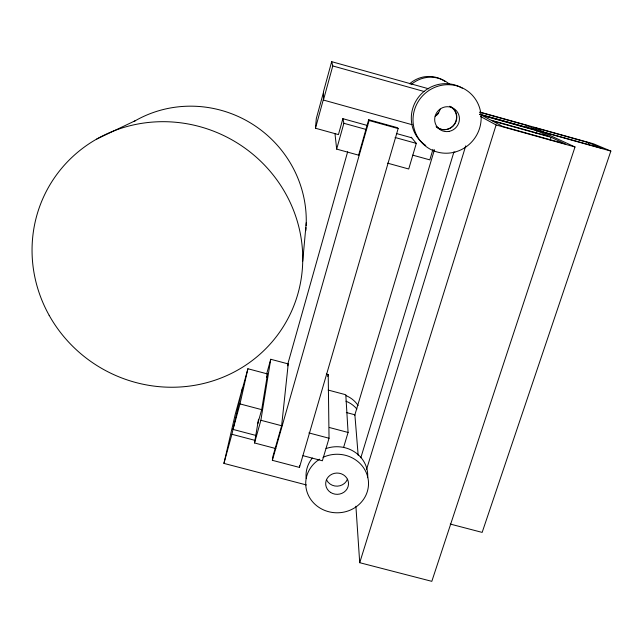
<?xml version="1.0" encoding="UTF-8"?>
<svg xmlns="http://www.w3.org/2000/svg" width="643" height="643" viewBox="0 0 643 643"><rect width="100%" height="100%" fill="white"/><g stroke="black" fill="none" stroke-linecap="round" stroke-linejoin="round"><path stroke-width="0.96" d="M412.01 124.678L323.437 100.059L323.477 91.644L331.675 61.664L428.76 88.822M287.702 365.827L288.233 363.922L281.634 425.738L272.793 456.811L272.367 460.324L299.469 467.421L299.566 465.636M367.724 125.578L342.872 118.682L338.435 134.596L315.48 128.238L316.308 118.569L323.477 92.351M302.724 261.179L306.253 222.663M275.855 448.565L254.532 442.971L260.873 420.273L270.735 359.268L287.984 363.858M257.771 423.681L261.693 409.647L267.544 373.961L247.901 368.744L241.527 392.037M254.532 442.971L258.518 419.228M256.252 435.528L233.007 429.42L239.992 403.917L247.901 368.744M223.925 463.402L231.898 434.29L242.419 388.131L235.29 414.196L223.925 463.402L306.438 484.959M315.48 128.238L323.437 99.167M323.437 100.059L332.777 65.948L331.675 61.664M266.628 374.057L270.735 359.268M266.524 377.618L267.544 373.961M358.762 155.204L336.667 149.104L343.876 123.295L342.84 118.529M287.823 363.954L347.662 151.764M358.609 155.156L368.696 119.719L397.495 127.716L398.146 128.568L299.469 467.421M272.367 460.324L369.09 120.506L368.696 119.719M327.681 376.412L328.219 374.572L326.306 374.057M328.219 374.572L329.039 438.237L322.368 460.774L302.99 455.686M411.215 137.2L416.302 143.373L408.723 168.996L387.584 163.161M343.603 447.399L348.08 432.45L345.797 394.746L328.147 390.052M432.972 149.337L429.813 159.874L412.726 155.148M354.639 415.611L434.451 149.723M360.827 457.76L453.958 151.852M366.518 469.535L465.733 145.865M542.499 131.984L575.003 146.974L431.815 581.336L359.718 562.697L496.099 124.959L480.618 116.528M526.617 127.435L527.22 125.53L479.598 112.22M536.101 133.583L537.018 130.714L481.655 115.25L490.93 120.193L549.516 136.549L537.018 130.714M550.159 140.142L551.083 137.28L492.096 120.82L502.681 126.462L565.342 143.944L551.083 137.28M588.024 144.595L588.65 142.69L533.706 127.338L544.5 132.289L602.234 148.412L588.65 142.69M479.983 112.099L593.457 143.799L610.85 151.073L482.154 532.396L450.229 524.053M96.796 139.009L135.512 120.603M231.898 434.29L255.215 440.415M346.312 412.517L354.88 414.783L358.167 455.276M239.992 403.917L261.693 409.647M329.353 427.507L348.08 432.45M260.873 420.273L281.996 425.835M308.881 432.916L329.039 438.237M343.876 123.295L366.092 129.452M395.059 137.481L416.302 143.373M496.099 124.959L575.003 146.974M369.09 120.506L398.146 128.568M396.401 133.527L411.689 137.771M332.777 65.948L424.259 91.523M479.622 114.165L537.685 130.384L527.22 125.53M479.533 114.398L610.85 151.073M334.971 133.551L336.667 149.104M355.9 506.234L359.718 562.697M323.011 457.366A31.403 29.273 0.2 0 1 368.519 484.018A31.403 29.273 0.2 0 1 322.087 509.216A31.403 29.273 0.2 0 1 319.651 459.182M326.033 448.557A30.848 28.806 0.1 0 1 367.643 477.685M306.189 478.424A30.848 28.806 0.1 0 1 312.361 458.033M347.429 479.212A11.22 10.473 0.1 0 1 337.446 486.148A11.22 10.473 0.1 0 1 326.748 480.208M425.754 145.471A33.991 33.05 -51.2 0 1 416.728 99.689A33.991 33.05 -51.2 0 1 462.253 88.179M449.754 106.224A12.362 12.016 -51.2 0 1 454.786 124.019A12.362 12.016 -51.2 0 1 436.38 126.615M438.63 113.023A10.851 10.577 -54.6 0 1 435.19 116.214M411.038 84.683A29.843 29.08 -54.6 0 1 449.907 84.595M409.591 83.799A29.353 28.605 -55 0 1 444.852 81.364M346.095 395.646A26.918 25.455 -0.1 0 1 358.111 405.548M345.974 401.2A27.344 25.816 -0.1 0 1 356.889 409.044M133.816 121.583A113.674 110.475 33.2 0 1 250.457 122.926A113.674 110.475 33.2 0 1 306.148 225.653M306.036 227.654A113.674 110.475 33.2 0 1 305.803 230.66M440.109 109.133A10.851 10.577 -54.6 0 1 435.375 115.949M450.823 106.931A12.362 12.016 -51.2 0 1 454.062 124.646A12.362 12.016 -51.2 0 1 436.123 126.655M330.606 492.442A11.421 10.642 0.2 0 0 348.482 484.557A11.421 10.642 0.2 0 0 332.214 474.068A11.421 10.642 0.2 0 0 330.606 492.442M449.015 131.405A12.603 12.249 -50.7 0 0 456.675 111.046A12.603 12.249 -50.7 0 0 435.488 115.041A12.603 12.249 -50.7 0 0 449.015 131.405M454.882 152.078A34.65 33.677 -50.7 0 0 471.898 94.794A34.65 33.677 -50.7 0 0 414.454 109.993A34.65 33.677 -50.7 0 0 454.882 152.078M49.173 315.343A136.557 131.534 29.6 0 0 283.579 326.218A136.557 131.534 29.6 0 0 169.447 121.832A136.557 131.534 29.6 0 0 49.173 315.343"/></g></svg>
